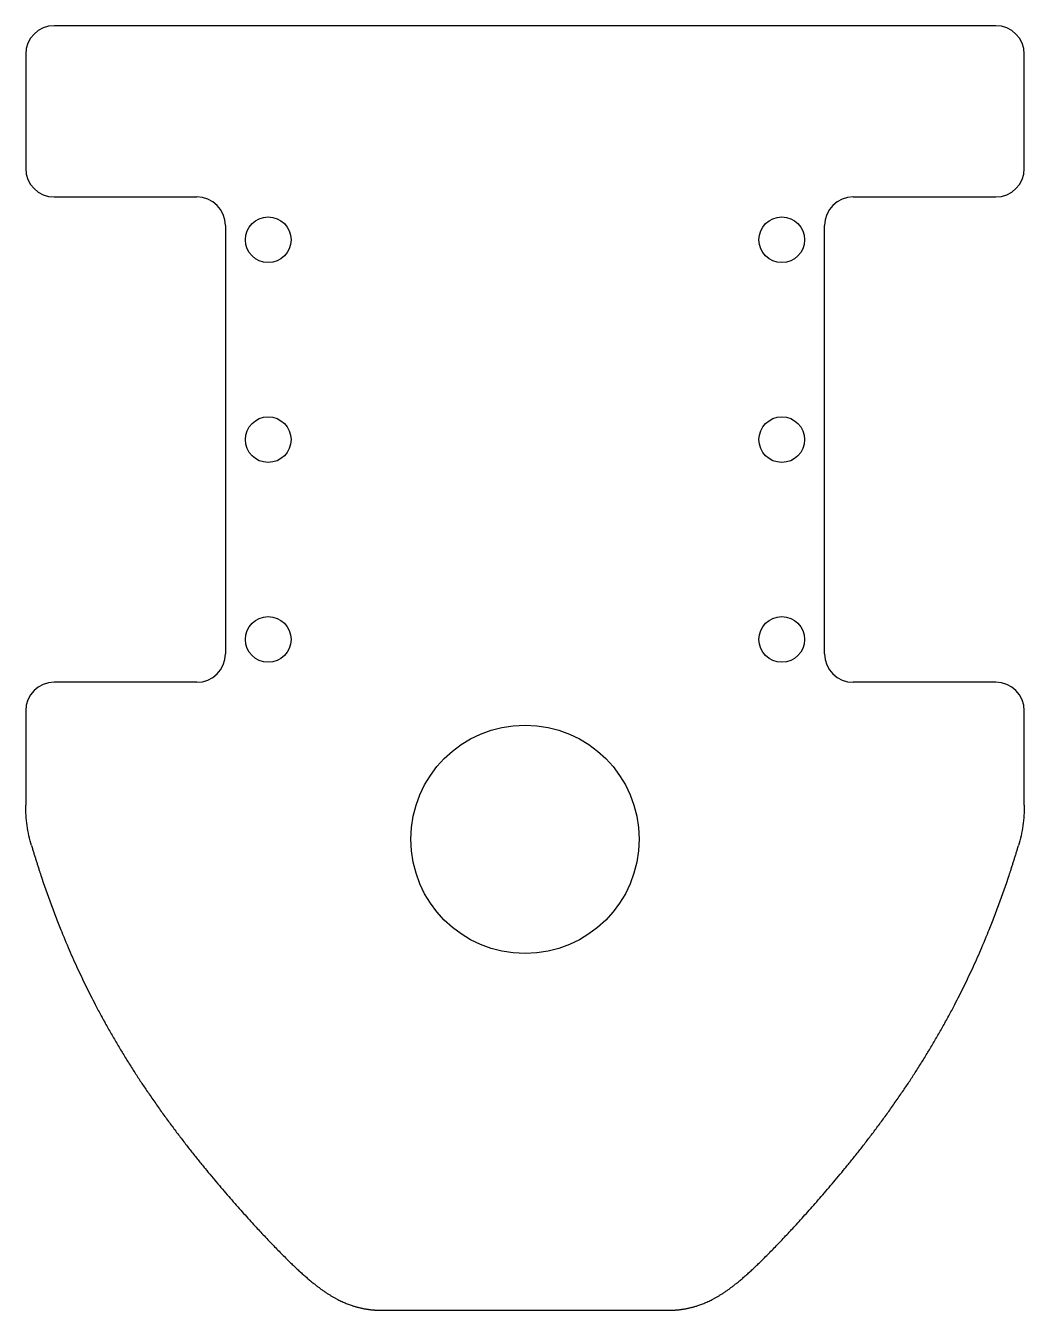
# Model space of a CAD drawing. Header units: millimetres. Extents: x -17.5 to 17.5, y -26.5 to 18.5.
import ezdxf

# ---------------------------------------------------------------- set-up
doc = ezdxf.new("R2010")
doc.units = ezdxf.units.MM
doc.layers.get('0').update_dxf_attribs({"linetype": 'CONTINUOUS'})

msp = doc.modelspace()

# ---------------------------------------------------------------- linework, layer by layer
for p, q in [((16.5, 18.5), (-16.5, 18.5)), ((-17.5, 17.5), (-17.5, 13.5)), ((17.5, 13.5), (17.5, 17.5)), ((-16.5, 12.5), (-11.5, 12.5)), ((11.5, 12.5), (16.5, 12.5)), ((-10.5, 11.5), (-10.5, -3.5)), ((10.5, -3.5), (10.5, 11.5)), ((-11.5, -4.5), (-16.5, -4.5)), ((16.5, -4.5), (11.5, -4.5)), ((-17.5, -5.5), (-17.5, -8.802)), ((17.5, -8.802), (17.5, -5.5)), ((-5, -26.5), (5, -26.5))]:
    msp.add_line(p, q)
for centre, radius in [((-9, 11), 0.8), ((9, 11), 0.8), ((-9, 4), 0.8), ((9, 4), 0.8), ((-9, -3), 0.8), ((9, -3), 0.8), ((0, -10), 4)]:
    msp.add_circle(centre, radius)
for centre, start, end in [((-16.5, 17.5), 90, 180), ((16.5, 17.5), 0, 90), ((-16.5, 13.5), 180, 270), ((16.5, 13.5), -90, 0), ((-11.5, 11.5), 0, 90), ((11.5, 11.5), 90, 180), ((-11.5, -3.5), -90, 0), ((11.5, -3.5), 180, 270), ((-16.5, -5.5), 90, 180), ((16.5, -5.5), 0, 90)]:
    msp.add_arc(centre, 1, start, end)
for points, degree, knots in [([(-17.294, -10.223), (-17.362, -9.992), (-17.414, -9.757), (-17.483, -9.282), (-17.5, -9.042), (-17.5, -8.802)], 3, [0, 0, 0, 0, 0.0720796, 0.0720796, 0.1441593, 0.1441593, 0.1441593, 0.1441593]), ([(17.5, -8.802), (17.5, -9.042), (17.483, -9.282), (17.414, -9.757), (17.362, -9.992), (17.294, -10.223)], 3, [0, 0, 0, 0, 0.0720796, 0.0720796, 0.1441593, 0.1441593, 0.1441593, 0.1441593]), ([(-17.294, -10.223), (-17.122, -10.801), (-16.718, -12.064), (-16.024, -13.905), (-14.958, -16.151), (-13.477, -18.587), (-11.903, -20.729), (-10.412, -22.514), (-9.092, -23.968), (-7.98, -25.102), (-7.025, -25.92), (-6.278, -26.317), (-5.667, -26.467), (-5.228, -26.5), (-5, -26.5)], 5, [-0.9802095, -0.9802095, -0.9802095, -0.9802095, -0.9802095, -0.9802095, -0.9, -0.8, -0.7, -0.6, -0.5, -0.4, -0.3, -0.2, -0.1, 0, 0, 0, 0, 0, 0]), ([(5, -26.5), (5.228, -26.5), (5.667, -26.467), (6.278, -26.317), (7.025, -25.92), (7.98, -25.102), (9.092, -23.968), (10.412, -22.514), (11.903, -20.729), (13.477, -18.587), (14.958, -16.151), (16.024, -13.905), (16.718, -12.064), (17.122, -10.801), (17.294, -10.223)], 5, [0, 0, 0, 0, 0, 0, 0.1, 0.2, 0.3, 0.4, 0.5, 0.6, 0.7, 0.8, 0.9, 0.9802095, 0.9802095, 0.9802095, 0.9802095, 0.9802095, 0.9802095])]:
    msp.add_open_spline(points, degree=degree, knots=knots)

doc.saveas('drawing.dxf')
